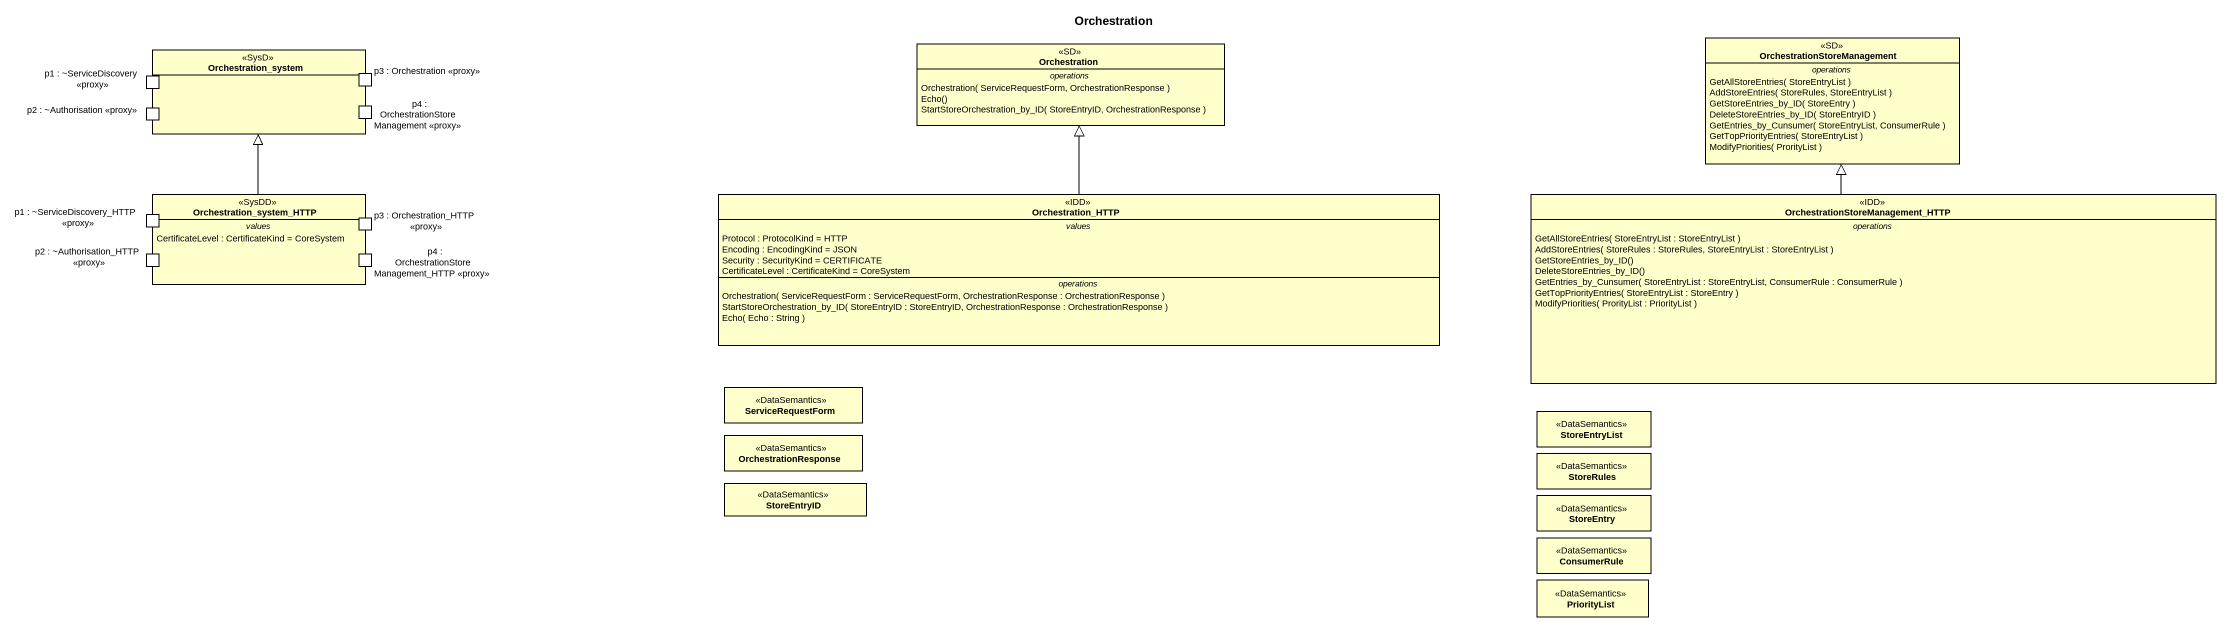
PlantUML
@startuml
title Orchestration
allowmixing
hide circle
hide empty members
rectangle Orchestration_system <<SysD>> {
  port "p1 : ~ServiceDiscovery <<proxy>>" as p1_ServiceDiscovery_proxy
  port "p3 : Orchestration <<proxy>>" as p3_Orchestration_proxy
  port "p2 : ~Authorisation <<proxy>>" as p2_Authorisation_proxy
  port "p4 : OrchestrationStoreManagement <<proxy>>" as p4_OrchestrationStoreManagem
}
class Orchestration <<SD>> {
  -- operations --
  Orchestration( ServiceRequestForm, OrchestrationResponse )
  Echo()
  StartStoreOrchestration_by_ID( StoreEntryID, OrchestrationResponse )
}
class OrchestrationStoreManagement <<SD>> {
  -- operations --
  GetAllStoreEntries( StoreEntryList )
  AddStoreEntries( StoreRules, StoreEntryList )
  GetStoreEntries_by_ID( StoreEntry )
  DeleteStoreEntries_by_ID( StoreEntryID )
  GetEntries_by_Cunsumer( StoreEntryList, ConsumerRule )
  GetTopPriorityEntries( StoreEntryList )
  ModifyPriorities( ProrityList )
}
class Orchestration_system_HTTP <<SysDD>> {
  -- values --
  CertificateLevel : CertificateKind = CoreSystem
  -- ports --
  p3 : Orchestration_HTTP <<proxy>>
  p1 : ~ServiceDiscovery_HTTP <<proxy>>
  p4 : OrchestrationStoreManagement_HTTP <<proxy>>
  p2 : ~Authorisation_HTTP <<proxy>>
}
class Orchestration_HTTP <<IDD>> {
  -- values --
  Protocol : ProtocolKind = HTTP
  Encoding : EncodingKind = JSON
  Security : SecurityKind = CERTIFICATE
  CertificateLevel : CertificateKind = CoreSystem
  -- operations --
  Orchestration( ServiceRequestForm : ServiceRequestForm, OrchestrationResponse : OrchestrationResponse )
  StartStoreOrchestration_by_ID( StoreEntryID : StoreEntryID, OrchestrationResponse : OrchestrationResponse )
  Echo( Echo : String )
}
class "OrchestrationStoreManagement_HTTP" as OrchestrationStoreManagement_2 <<IDD>> {
  -- operations --
  GetAllStoreEntries( StoreEntryList : StoreEntryList )
  AddStoreEntries( StoreRules : StoreRules, StoreEntryList : StoreEntryList )
  GetStoreEntries_by_ID()
  DeleteStoreEntries_by_ID()
  GetEntries_by_Cunsumer( StoreEntryList : StoreEntryList, ConsumerRule : ConsumerRule )
  GetTopPriorityEntries( StoreEntryList : StoreEntry )
  ModifyPriorities( ProrityList : PriorityList )
}
class ServiceRequestForm <<DataSemantics>>
class OrchestrationResponse <<DataSemantics>>
class StoreEntryList <<DataSemantics>>
class StoreEntryID <<DataSemantics>>
class StoreRules <<DataSemantics>>
class StoreEntry <<DataSemantics>>
class ConsumerRule <<DataSemantics>>
class PriorityList <<DataSemantics>>
Orchestration_system_HTTP -up-|> Orchestration_system
Orchestration_HTTP -up-|> Orchestration
OrchestrationStoreManagement_2 -up-|> OrchestrationStoreManagement
@enduml
